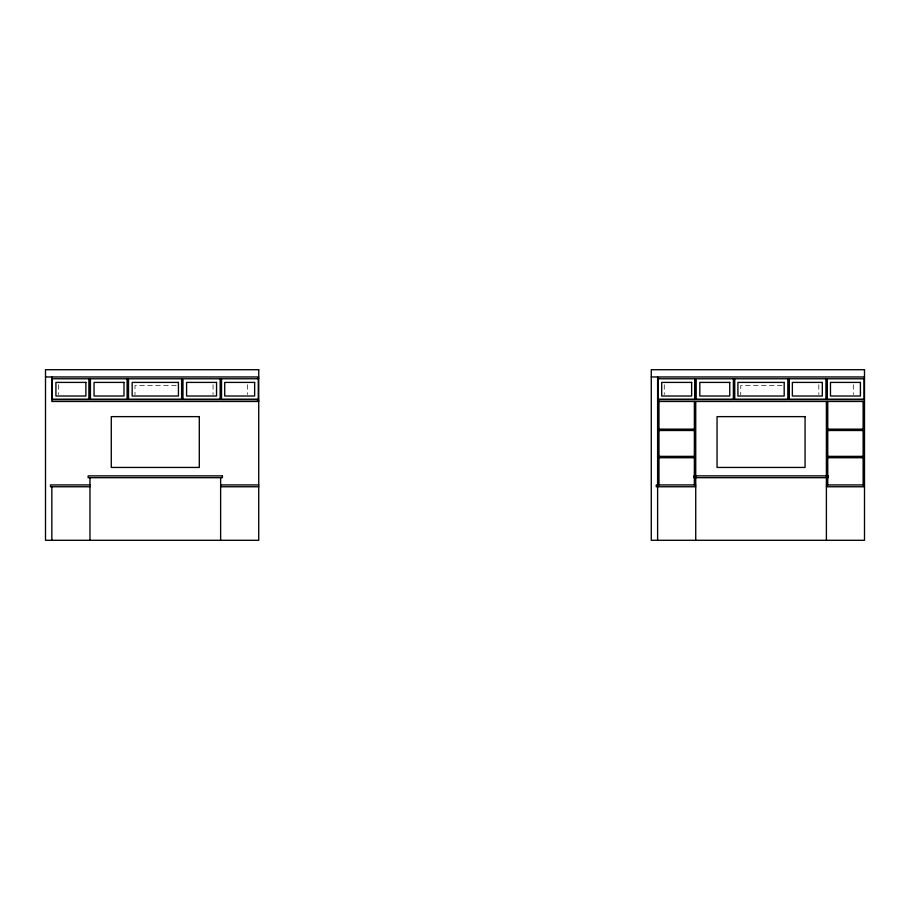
<?xml version="1.0" encoding="UTF-8"?>
<svg xmlns="http://www.w3.org/2000/svg" width="910" height="910" viewBox="0 0 910 910"><rect width="100%" height="100%" fill="white"/><g stroke="black" fill="none" stroke-linecap="round" stroke-linejoin="round"><path stroke-width="0.68" stroke-dasharray="4.55 3.41" d="M176.199 385.59L134.976 385.59L134.976 394.826M781.974 385.59L740.74 385.59L740.74 394.826M853.296 384.714L853.296 394.508M818.818 384.714L818.818 394.508M664.266 384.714L664.266 394.508M247.531 384.714L247.531 394.508M213.054 384.714L213.054 394.508M58.502 384.714L58.502 394.508"/><path stroke-width="1.36" d="M45.5 376.967L258.736 376.967M651.264 376.967L864.5 376.967M257.371 378.321L258.736 378.321M657.611 378.321L658.976 378.321M52.757 399.194L89.055 399.194L89.055 379.231M90.863 399.194L127.161 399.194L127.161 379.231M128.981 399.194L181.602 399.194L181.602 379.231M183.422 399.194L219.719 399.194M257.826 399.194L221.528 399.194L221.528 379.231M658.521 399.194L694.819 399.194L694.819 379.231M696.639 399.194L732.925 399.194M787.378 399.194L734.745 399.194L734.745 379.231M825.484 399.194L789.186 399.194L789.186 379.231M863.59 399.194L827.292 399.194L827.292 379.231M257.371 400.104L258.736 400.104M657.611 400.104L658.976 400.104M258.736 401.469L51.847 401.469L51.847 376.967M657.611 401.469L864.5 401.469M658.976 429.145L694.364 429.145M827.747 429.145L863.135 429.145M658.976 430.498L694.364 430.498M827.747 430.498L863.135 430.498M658.976 456.365L694.364 456.365M827.747 456.365L863.135 456.365M658.976 457.719L694.364 457.719M827.747 457.719L863.135 457.719M89.965 484.939L50.494 484.939L50.494 486.759L89.965 486.759M220.63 484.939L258.736 484.939M695.729 484.939L656.258 484.939L656.258 486.759L695.729 486.759M826.394 484.939L864.5 484.939M220.63 486.759L258.736 486.759M826.394 486.759L864.5 486.759M863.135 401.469L863.135 484.939M827.747 401.469L827.747 484.939M826.394 401.469L826.394 540.29M695.729 401.469L695.729 540.29M694.364 401.469L694.364 484.939M658.976 401.469L658.976 484.939M657.611 376.967L657.611 484.939M657.611 486.759L657.611 540.29M220.63 477.682L220.63 540.29M89.965 477.682L89.965 540.29M51.847 486.759L51.847 540.29M258.736 369.71L45.5 369.71L45.5 540.29L258.736 540.29L258.736 369.71M864.5 369.71L651.264 369.71L651.264 540.29L864.5 540.29L864.5 369.71M89.51 378.776L52.302 378.776L52.302 399.649L89.51 399.649L89.51 378.776M127.616 378.776L90.42 378.776L90.42 399.649L127.616 399.649L127.616 378.776M182.057 378.776L128.526 378.776L128.526 399.649L182.057 399.649L182.057 378.776M220.174 378.776L182.967 378.776L182.967 399.649L220.174 399.649L220.174 378.776M258.281 378.776L221.073 378.776L221.073 399.649L258.281 399.649L258.281 378.776M695.274 378.776L658.066 378.776L658.066 399.649L695.274 399.649L695.274 378.776M733.38 378.776L696.184 378.776L696.184 399.649L733.38 399.649L733.38 378.776M787.821 378.776L734.29 378.776L734.29 399.649L787.821 399.649L787.821 378.776M825.939 378.776L788.731 378.776L788.731 399.649L825.939 399.649L825.939 378.776M864.045 378.776L826.849 378.776L826.849 399.649L864.045 399.649L864.045 378.776M85.881 382.405L55.931 382.405L55.931 396.021L85.881 396.021L85.881 382.405M123.987 382.405L94.049 382.405L94.049 396.021L123.987 396.021L123.987 382.405M178.428 382.405L132.155 382.405L132.155 396.021L178.428 396.021L178.428 382.405M216.546 382.405L186.595 382.405L186.595 396.021L216.546 396.021L216.546 382.405M254.652 382.405L224.713 382.405L224.713 396.021L254.652 396.021L254.652 382.405M691.645 382.405L661.695 382.405L661.695 396.021L691.645 396.021L691.645 382.405M729.752 382.405L699.813 382.405L699.813 396.021L729.752 396.021L729.752 382.405M784.192 382.405L737.919 382.405L737.919 396.021L784.192 396.021L784.192 382.405M822.31 382.405L792.36 382.405L792.36 396.021L822.31 396.021L822.31 382.405M860.416 382.405L830.477 382.405L830.477 396.021L860.416 396.021L860.416 382.405M199.301 416.632L111.282 416.632L111.282 467.444L199.301 467.444L199.301 416.632M805.066 416.632L717.046 416.632L717.046 467.444L805.066 467.444L805.066 416.632M222.438 475.873L88.145 475.873L88.145 477.682L222.438 477.682L222.438 475.873M828.202 475.873L693.909 475.873L693.909 477.682L828.202 477.682L828.202 475.873"/></g></svg>
